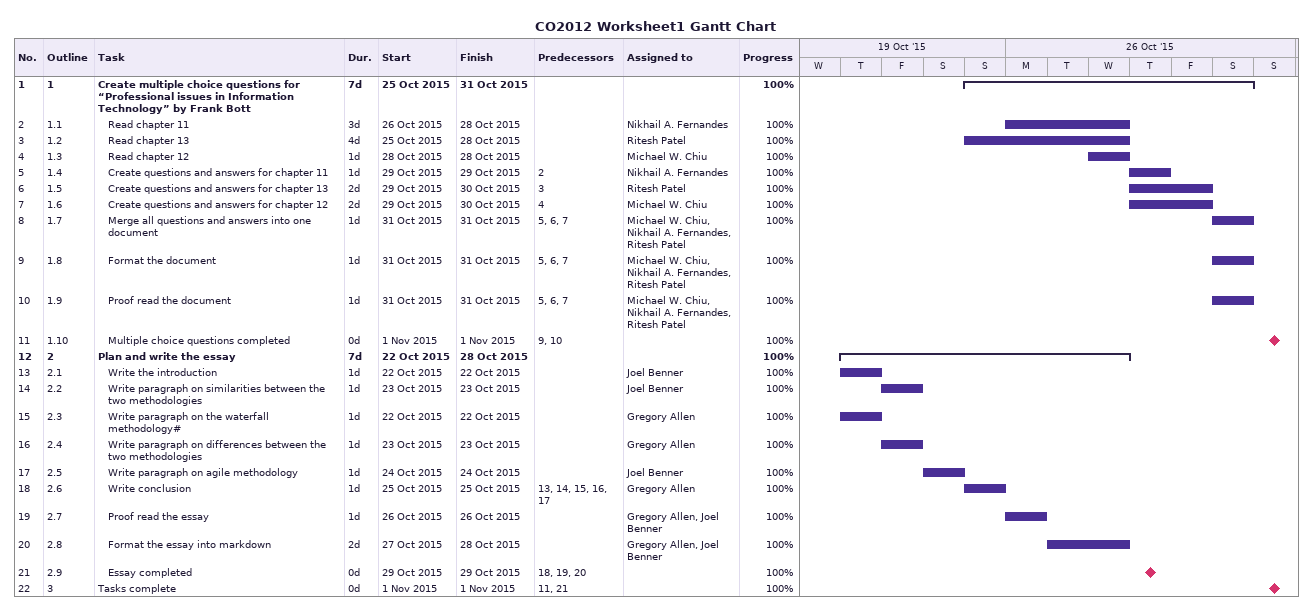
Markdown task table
CO2012 Worksheet1 Gantt Chart

| ID | WBS | Task | Duration | Start | Finish | Predecessors | Resources | % complete |
|---|---|---|---|---|---|---|---|---|
| 1 | 1 | **Create multiple choice questions for “Professional issues in Information Technology” by Frank Bott** | 7d | 2015-10-25 | 2015-10-31 |  |  | 100 |
| 2 | 1.1 | Read chapter 11 | 3d | 2015-10-26 | 2015-10-28 |  | Nikhail A. Fernandes | 100 |
| 3 | 1.2 | Read chapter 13 | 4d | 2015-10-25 | 2015-10-28 |  | Ritesh Patel | 100 |
| 4 | 1.3 | Read chapter 12 | 1d | 2015-10-28 | 2015-10-28 |  | Michael W. Chiu | 100 |
| 5 | 1.4 | Create questions and answers for chapter 11 | 1d | 2015-10-29 | 2015-10-29 | 2 | Nikhail A. Fernandes | 100 |
| 6 | 1.5 | Create questions and answers for chapter 13 | 2d | 2015-10-29 | 2015-10-30 | 3 | Ritesh Patel | 100 |
| 7 | 1.6 | Create questions and answers for chapter 12 | 2d | 2015-10-29 | 2015-10-30 | 4 | Michael W. Chiu | 100 |
| 8 | 1.7 | Merge all questions and answers into one document | 1d | 2015-10-31 | 2015-10-31 | 5, 6, 7 | Michael W. Chiu, Nikhail A. Fernandes, Ritesh Patel | 100 |
| 9 | 1.8 | Format the document | 1d | 2015-10-31 | 2015-10-31 | 5, 6, 7 | Michael W. Chiu, Nikhail A. Fernandes, Ritesh Patel | 100 |
| 10 | 1.9 | Proof read the document | 1d | 2015-10-31 | 2015-10-31 | 5, 6, 7 | Michael W. Chiu, Nikhail A. Fernandes, Ritesh Patel | 100 |
| 11 | 1.10 | Multiple choice questions completed | 0d | 2015-11-01 | 2015-11-01 | 9, 10 |  | 100 |
| 12 | 2 | **Plan and write the essay** | 7d | 2015-10-22 | 2015-10-28 |  |  | 100 |
| 13 | 2.1 | Write the introduction | 1d | 2015-10-22 | 2015-10-22 |  | Joel Benner | 100 |
| 14 | 2.2 | Write paragraph on similarities between the two methodologies | 1d | 2015-10-23 | 2015-10-23 |  | Joel Benner | 100 |
| 15 | 2.3 | Write paragraph on the waterfall methodology# | 1d | 2015-10-22 | 2015-10-22 |  | Gregory Allen | 100 |
| 16 | 2.4 | Write paragraph on differences between the two methodologies | 1d | 2015-10-23 | 2015-10-23 |  | Gregory Allen | 100 |
| 17 | 2.5 | Write paragraph on agile methodology | 1d | 2015-10-24 | 2015-10-24 |  | Joel Benner | 100 |
| 18 | 2.6 | Write conclusion | 1d | 2015-10-25 | 2015-10-25 | 13, 14, 15, 16, 17 | Gregory Allen | 100 |
| 19 | 2.7 | Proof read the essay | 1d | 2015-10-26 | 2015-10-26 |  | Gregory Allen, Joel Benner | 100 |
| 20 | 2.8 | Format the essay into markdown | 2d | 2015-10-27 | 2015-10-28 |  | Gregory Allen, Joel Benner | 100 |
| 21 | 2.9 | Essay completed | 0d | 2015-10-29 | 2015-10-29 | 18, 19, 20 |  | 100 |
| 22 | 3 | Tasks complete | 0d | 2015-11-01 | 2015-11-01 | 11, 21 |  | 100 |
